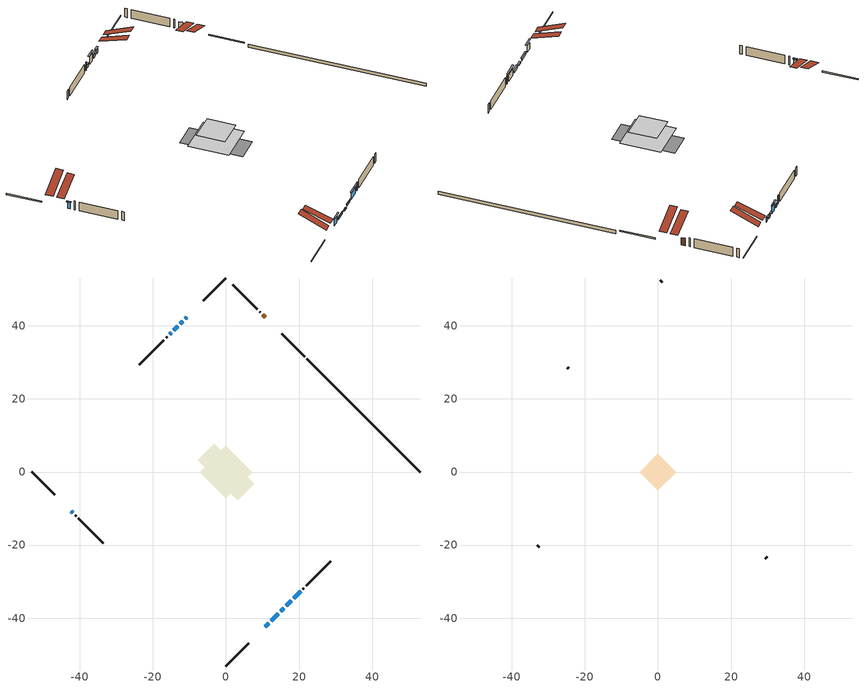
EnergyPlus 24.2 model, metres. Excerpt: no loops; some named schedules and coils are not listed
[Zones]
conditioned space
 floor adiabatic (Floor2 construction): -7.01,0 0,7.01 7.01,0 0,-7.01 z0.39
 floor adiabatic (AdiabaticFloorConstruction): -7.15,0 0,7.15 7.15,0 0,-7.15 z0.39
 floor foundation (Slab1 construction): -7.74,3.28 -3.28,7.74 7.74,-3.28 3.28,-7.74 z-0.52
 wall outside (RimJoist1 construction): 0,-53.1 6.21,-46.89 / -53.1,0 -46.89,-6.21 / 0,53.1 -6.21,46.89 / 21.5,31.61 15.28,37.82 z0.39:0.69
 wall outside (AdiabaticWallConstruction 1): 10.74,42.37 10.08,43.02 z0.39:2.42
 wall outside (AdiabaticWallConstruction): 10.76,-42.34 11.76,-41.34 / 18.55,-34.55 20.42,-32.68 z0.39:2.17; 12.42,-40.68 14.29,-38.82 / 16.46,-36.64 17.9,-35.21 z0.39:0.95; 14.94,-38.16 15.81,-37.3 z0.39:0.6; -10.76,42.34 -11.19,41.91 z0.39:1.51; -42.34,-10.76 -41.91,-11.19 z0.39:2.12; -11.85,41.26 -12.57,40.54 z0.39:1.1; -13.22,39.88 -14.35,38.75 z0.39:2.5; -15.01,38.09 -15.44,37.66 z0.39:1.21
 wall outside (Wall1 construction): 21.08,-32.03 21.3,-31.8 / -41.26,-11.85 -41.03,-12.07 / -16.1,37 -16.32,36.78 / 9.42,43.68 9.2,43.9 z0.39:2.83
 wall outside (Wall2 construction): 21.96,-31.15 28.69,-24.41 / -40.38,-12.73 -33.64,-19.46 / -16.98,36.12 -23.71,29.39 / 8.54,44.56 1.81,51.29 z0.39:2.83
 wall foundation (FoundationWall1 construction): 53.1,0 22.15,30.95 z-0.52:0.39
 window (WindowConstruction): 10.76,-42.34 11.76,-41.34 z0.39:2.17
 window (WindowConstruction 5): 12.42,-40.68 14.29,-38.82 z0.39:0.95
 window (WindowConstruction 6): 14.94,-38.16 15.81,-37.3 z0.39:0.59
 window (WindowConstruction 7): 16.46,-36.64 17.9,-35.21 z0.39:0.95
 window (WindowConstruction 8): -10.76,42.34 -11.19,41.91 z0.39:1.51
 window (WindowConstruction 9): -42.34,-10.76 -41.91,-11.19 z0.39:2.12
 window (WindowConstruction 1): -11.85,41.26 -12.57,40.54 z0.39:1.1
 window (WindowConstruction 2): -13.22,39.88 -14.35,38.75 z0.39:2.5
 window (WindowConstruction 3): -15.01,38.09 -15.44,37.66 z0.39:1.2
 window (WindowConstruction 4): 18.55,-34.55 20.42,-32.68 z0.39:2.17
 door (Door): 10.74,42.37 10.08,43.02 z0.39:2.42
 ceiling adiabatic (AdiabaticFloorConstruction): 0,-7.15 7.15,0 0,7.15 -7.15,0 z0.39
 roof outside (Roof1 construction): 8.18,-44.92,2.83 3.35,-40.1,5.67 2.05,-41.41,5.67 6.87,-46.23,2.83; -44.92,-8.18,2.83 -40.1,-3.35,5.67 -41.41,-2.05,5.67 -46.23,-6.87,2.83; -8.18,44.92,2.83 -3.35,40.1,5.67 -2.05,41.41,5.67 -6.87,46.23,2.83; 13.32,39.78,2.83 8.49,34.96,5.67 9.8,33.65,5.67 14.63,38.48,2.83
attic - vented
 floor to conditioned space (Floor1 construction Reversed): -4.94,0 0,4.94 4.94,0 0,-4.94 z2.83
 wall outside (Wall3 construction): 29.35,-23.76 29.84,-23.26 / -32.98,-20.12 -32.49,-20.61 / -24.37,28.73 -24.86,28.24 / 1.15,51.95 0.66,52.45 z0.39:2.83
 roof outside (Roof2 construction): 10.1,-43,2.83 5.29,-38.19,5.1 4.03,-39.46,5.1 8.84,-44.27,2.83; -43,-10.1,2.83 -38.19,-5.29,5.1 -39.46,-4.03,5.1 -44.27,-8.84,2.83; -10.1,43,2.83 -5.29,38.19,5.1 -4.03,39.46,5.1 -8.84,44.27,2.83; 11.39,41.71,2.83 6.58,36.9,5.1 7.85,35.63,5.1 12.66,40.44,2.83
shading: 12.2,-40.91 10.33,-42.77 10.54,-42.99 12.41,-41.12 z2.78; 14.35,-38.75 12.36,-40.75 12.57,-40.96 14.56,-38.96 z1.04; 15.87,-37.23 14.88,-38.22 15.09,-38.44 16.08,-37.44 z0.69; 18.02,-35.08 16.34,-36.77 16.55,-36.98 18.24,-35.29 z1.13; -11.4,41.7 -10.55,42.55 -10.76,42.77 -11.61,41.91 z1.81; -41.74,-11.36 -42.51,-10.59 -42.72,-10.8 -41.95,-11.57 z2.36; -12.89,40.21 -11.52,41.58 -11.73,41.79 -13.1,40.42 z1.56; -14.68,38.42 -12.9,40.21 -13.11,40.42 -14.89,38.63 z2.96; -15.55,37.56 -14.91,38.2 -15.12,38.41 -15.76,37.77 z1.35; 20.85,-32.25 18.12,-34.98 18.33,-35.19 21.06,-32.46 z2.78
[Building]
Building 1: Terrain=Suburbs
[Site:Location]
Sault Ste Marie AP_ON: Latitude {deg}=46.49; Longitude {deg}=-84.51; Time Zone {hr}=-5; Elevation {m}=192; Keep Site Location Information=Yes
[Site:GroundTemperature:Shallow]
0.840846, -1.16074, -1.32103, -0.371179, 3.44196, 7.23733, 10.5277, 12.6121, 12.7892, 11.0939, 7.8874, 4.20846
[Site:WaterMainsTemperature]
Calculation Method=Schedule; Temperature Schedule=mains temperature schedule
[Material] Roughness=Rough; Thermal Absorptance=0.9
Name | Thickness {m} | Conductivity {W/m-K} | Density {kg/m3} | Specific Heat {J/kg-K} | Solar Absorptance | Visible Absorptance
asphalt or fiberglass shingles | 0.00635 | 0.162714 | 1121.4 | 1465.45 | 0.91 | 0.91
ceiling loosefill ins | 0.338667 | 0.0480833 | 16.02 | 1046.75 | 0.7 | 0.7
ceiling stud and cavity | 0.1397 | 0.292754 | 65.682 | 1177.47 | 0.7 | 0.7
concrete 4.0 in. | 0.1016 | 1.803125 | 2242.8 | 837.4 | 0.7 | 0.7
concrete 8.0 in. | 0.2032 | 1.803125 | 2242.8 | 837.4 | 0.7 | 0.7
door material | 0.04445 | 0.053851 | 512.64 | 1214.23 | 0.7 | 0.7
exterior vertical ins | 0.0373077 | 0.029427 | 32.04 | 1214.23 | 0.7 | 0.7
floor covering | 0.0127 | 0.0433444 | 54.468 | 1339.84 | 0.6 | 0.6
floor rigid ins; rim joist rigid ins; roof rigid ins | 0.103632 | 0.029427 | 32.04 | 1214.23 | 0.7 | 0.7
floor rigid ins 1; wall rigid ins 1 | 0.512978 | 0.029427 | 32.04 | 1214.23 | 0.7 | 0.7
floor stud and cavity | 0.1397 | 0.394917 | 92.3553 | 1139.71 | 0.7 | 0.7
floor stud and cavity 1 | 0.1397 | 1.75129 | 37.0049 | 1207.88 | 0.7 | 0.7
furniture material conditioned space 1 | 0.1524 | 0.115458 | 640.8 | 1214.23 | 0.6 | 0.6
gypsum board | 0.0127 | 0.160291 | 801 | 837.4 | 0.6 | 0.6
gypsum board 1 | 0.0127 | 0.160291 | 801 | 837.4 | 0.7 | 0.7
osb sheathing 0.5 in. | 0.0127 | 0.115458 | 512.64 | 1214.23 | 0.7 | 0.7
osb sheathing 0.75 in. | 0.01905 | 0.115458 | 512.64 | 1214.23 | 0.7 | 0.7
osb sheathing 2.0 in. | 0.0508 | 0.115458 | 512.64 | 1214.23 | 0.7 | 0.7
rim joist stud and cavity | 0.0508 | 0.0277783 | 125.044 | 1163.47 | 0.6 | 0.6
roof stud and cavity | 0.2032 | 0.297042 | 78.34581 | 1123.46 | 0.7 | 0.7
wall rigid ins | 0.051816 | 0.029427 | 32.04 | 1214.23 | 0.7 | 0.7
wall stud and cavity | 0.1397 | 0.227988 | 139.0536 | 1170.24 | 0.7 | 0.7
wall stud and cavity 1 | 0.1397 | 0.129639 | 139.0536 | 1170.24 | 0.7 | 0.7
wall stud and cavity 2 | 0.0889 | 6.1454 | 50.32683 | 1063.81 | 0.6 | 0.6
wall stud and cavity 3 | 0.0889 | 0.380278 | 52.3479 | 1209.89 | 0.7 | 0.7
wall stud and cavity 4 | 0.0889 | 0.391764 | 83.0341 | 1211.67 | 0.7 | 0.7
wood siding | 0.0254 | 0.102417 | 544.68 | 1172.36 | 0.51 | 0.51
wood siding 1 | 0.00254 | 0.102417 | 544.68 | 1172.36 | 0.51 | 0.51
wood siding 2; wood siding 3; wood siding 4 | 0.0254 | 0.102417 | 544.68 | 1172.36 | 0.7 | 0.7
[WindowMaterial:SimpleGlazingSystem]
Name | U-Factor {W/m2-K} | Solar Heat Gain Coefficient
WindowMaterial | 2.20817 | 0.61
WindowMaterial 1 | 2.393277 | 0.5
WindowMaterial 2 | 2.30981 | 0.55
WindowMaterial 3 | 2.6045 | 0.42
WindowMaterial 4 | 2.10086 | 0.64
WindowMaterial 5 | 2.29505 | 0.58
WindowMaterial 6 | 2.77257 | 0.38
WindowMaterial 7 | 2.467091 | 0.47
WindowMaterial 8 | 2.32798 | 0.58
WindowMaterial 9 | 2.28426 | 0.59
[Construction]
AdiabaticFloorConstruction: floor stud and cavity 1, floor rigid ins 1, osb sheathing 0.75 in., floor covering
AdiabaticWallConstruction: wood siding 3, wall rigid ins 1, wall stud and cavity 3, gypsum board
AdiabaticWallConstruction 1: wood siding 4, wall rigid ins 1, wall stud and cavity 3, gypsum board
Door: door material
Floor1 construction Reversed: gypsum board, ceiling stud and cavity, ceiling loosefill ins
Floor2 construction: floor stud and cavity, floor rigid ins, osb sheathing 0.75 in., floor covering
FoundationWall1 construction: concrete 8.0 in., gypsum board 1
furniture construction conditioned space 1: furniture material conditioned space 1
PartitionWallConstruction: gypsum board, wall stud and cavity 4, gypsum board
RimJoist1 construction: wood siding 2, rim joist rigid ins, osb sheathing 2.0 in., rim joist stud and cavity
Roof1 construction: asphalt or fiberglass shingles, roof rigid ins, osb sheathing 0.75 in., roof stud and cavity, gypsum board
Roof2 construction: asphalt or fiberglass shingles
Slab1 construction: concrete 4.0 in.
Wall1 construction: wood siding, wall rigid ins, osb sheathing 0.5 in., wall stud and cavity, gypsum board
Wall2 construction: wood siding, wall rigid ins, osb sheathing 0.5 in., wall stud and cavity 1, gypsum board
Wall3 construction: wood siding 1, wall stud and cavity 2
WindowConstruction: WindowMaterial
WindowConstruction 1: WindowMaterial 1
WindowConstruction 2: WindowMaterial 2
WindowConstruction 3: WindowMaterial 3
WindowConstruction 4: WindowMaterial 4
WindowConstruction 5: WindowMaterial 5
WindowConstruction 6: WindowMaterial 6
WindowConstruction 7: WindowMaterial 7
WindowConstruction 8: WindowMaterial 8
WindowConstruction 9: WindowMaterial 9
[Zone] Multiplier=1; Part of Total Floor Area=Yes
Name | Volume {m3}
attic - vented | 17.9506
conditioned space | 384.2
[Space]
Name | Zone | Volume {m3}
attic - vented 1 | attic - vented | 17.9506
conditioned space 1 | conditioned space | 384.2
[ZoneInfiltration:EffectiveLeakageArea]
infil attic - vented 1: Zone or Space=attic - vented 1; Schedule=Always On Discrete; Effective Air Leakage Area {cm2}=1918.82; Stack Coefficient=0.000327228; Wind Coefficient=1.22221e-05
[ZoneMixing]
whole house fan mix: Zone or Space=attic - vented; Schedule=Always On Continuous; Design Flow Rate Calculation Method=Flow/Zone; Design Flow Rate {m3/s}=0; Source Zone or Space=conditioned space
[SurfaceProperty:ExposedFoundationPerimeter]
Slab1: Exposed Perimeter Calculation Method=TotalExposedPerimeter; Total Exposed Perimeter {m}=43.769
[InternalMass] Zone or ZoneList=conditioned space; Space or SpaceList=conditioned space 1
Name | Construction | Surface Area {m2}
furniture mass conditioned space 1 | furniture construction conditioned space 1 | 119.408
partition wall mass | PartitionWallConstruction | 200.36
[Lights]
interior lighting: Zone or ZoneList or Space or SpaceList=conditioned space 1; Schedule=interior lighting schedule; Design Level Calculation Method=LightingLevel; Lighting Level {W}=343.2; Return Air Fraction=0; Fraction Radiant=0.6; Fraction Visible=0.2; Fraction Replaceable=1
[People]
occupants: Zone or ZoneList or Space or SpaceList=conditioned space 1; Number of People Schedule=occupants schedule; Number of People Calculation Method=People; Number of People=3; Fraction Radiant=0.314171; Sensible Heat Fraction=0.56303; Activity Level Schedule=occupants activity schedule; Carbon Dioxide Generation Rate {m3/s-W}=0; Enable ASHRAE 55 Comfort Warnings=No; Mean Radiant Temperature Calculation Type=EnclosureAveraged
[ElectricEquipment] Zone or ZoneList or Space or SpaceList=conditioned space 1; Design Level Calculation Method=EquipmentLevel
Name | Schedule | Design Level {W} | Fraction Latent | Fraction Radiant | Fraction Lost
clothes dryer | clothes dryer schedule | 140.772 | 0.015 | 0.081 | 0.85
clothes washer | clothes washer schedule | 32.1985 | 0.03 | 0.162 | 0.7
cooking range | cooking range schedule | 215.147 | 0.08 | 0.432 | 0.2
dishwasher | dishwasher schedule | 66.8632 | 0.3 | 0.18 | 0.4
fridge | fridge schedule | 72.9452 | 0 | 0.6 | 0
mech vent bath fan 0 | mech vent bath fan 0 schedule | 50.2 | 0 | 0 | 1
mech vent house fan | mech vent house fan schedule | 0 | 0 | 0 | 1
mech vent house fan cfis | mech vent house fan cfis schedule | 0 | 0 | 0 | 0
misc plug loads | misc plug loads schedule | 494.7 | 0.045 | 0.513 | 0.1
whole house fan | Always On Discrete | 0 | 0 | 0 | 1
[OtherEquipment] Zone or ZoneList or Space or SpaceList=conditioned space 1; Design Level Calculation Method=EquipmentLevel
Name | Fuel Type | Schedule | Design Level {W} | Fraction Latent | Fraction Radiant | Fraction Lost
clothes dryer 1 | Electricity | clothes dryer schedule | 0 | 0.015 | 0.081 | 0.85
cooking range 1 | Electricity | cooking range schedule | 0 | 0.08 | 0.432 | 0.2
general water use latent | None | general water use schedule | 62.594 | 1 | 0 | 0
general water use sensible | None | general water use schedule | -61.6891 | 0 | 0.6 | 0
mech vent house fan latent load | None | Always On Discrete | 0 | 1 | 0 | 0
mech vent house fan sensible load | None | Always On Discrete | 0 | 0 | 0 | 0
water heater energy adjustment1 | Electricity | Always On Discrete | 0.01 | 0 | 0 | 1
[ZoneInfiltration:DesignFlowRate] Zone or ZoneList or Space or SpaceList=conditioned space 1; Schedule=Always On Discrete; Design Flow Rate Calculation Method=Flow/Zone; Design Flow Rate {m3/s}=0
infil flow; natural vent flow; whole house fan flow
[ZoneControl:Thermostat]
conditioned space Thermostat: Zone or ZoneList=conditioned space; Control Type Schedule=conditioned space Thermostat Schedule; Control 1=conditioned space temperature setpoint; Temperature Difference Between Cutout And Setpoint {deltaC}=0
[ThermostatSetpoint:DualSetpoint]
conditioned space temperature setpoint: Heating Setpoint Temperature Schedule=heating setpoint; Cooling Setpoint Temperature Schedule=cooling setpoint
[AirLoopHVAC:UnitarySystem]
unit heater unitary system: Control Type=Load; Controlling Zone or Thermostat Location=conditioned space; Dehumidification Control Type=None; Availability Schedule=Always On Discrete; Supply Fan=unit heater supply fan; Fan Placement=BlowThrough; Supply Air Fan Operating Mode Schedule=unit heater auto fan schedule; Heating Coil=unit heater htg coil; DX Heating Coil Sizing Ratio=1; Use DOAS DX Cooling Coil=No; Minimum Supply Air Temperature {C}=2; Latent Load Control=SensibleOnlyLoadControl; Cooling Supply Air Flow Rate Method=None; Heating Supply Air Flow Rate Method=SupplyAirFlowRate; Heating Supply Air Flow Rate {m3/s}=0.00141584; No Load Supply Air Flow Rate Method=SupplyAirFlowRate; No Load Supply Air Flow Rate {m3/s}=0; No Load Supply Air Flow Rate Control Set To Low Speed=Yes; Maximum Supply Air Temperature {C}=48.8889; Maximum Outdoor Dry-Bulb Temperature for Supplemental Heater Operation {C}=21; Ancillary On-Cycle Electric Power {W}=0; Ancillary Off-Cycle Electric Power {W}=0
[Zone equipment]
conditioned space: electric baseboard, unit heater unitary system
[Foundation:Kiva]
Foundation Kiva 1: Initial Indoor Air Temperature {C}=20; Wall Height Above Grade {m}=0.390022; Wall Depth Below Slab {m}=0.2032; Custom Block Material Name 1=exterior vertical ins; Custom Block Depth 1 {m}=0.910011; Custom Block X Position 1 {m}=0.2159; Custom Block Z Position 1 {m}=0
[Foundation:Kiva:Settings]
Soil Conductivity {W/m-K}=0.849921; Soil Density {kg/m3}=1842.3; Soil Specific Heat {J/kg-K}=418.7; Ground Solar Absorptivity=0.9; Ground Thermal Absorptivity=0.9; Ground Surface Roughness {m}=0.03; Far-Field Width {m}=40; Deep-Ground Boundary Condition=ZeroFlux; Deep-Ground Depth {m}=40; Minimum Cell Dimension {m}=0.2; Maximum Cell Growth Coefficient=3; Simulation Timestep=Timestep
[Exterior:Lights]
exterior lighting: Schedule=exterior lighting schedule; Design Level {W}=75.6
[EnergyManagementSystem:Sensor] Output:Variable or Output:Meter Index Key=conditioned space
Name | Output:Variable or Output:Meter
conditioned_space_clg_unmet_s | Zone Cooling Setpoint Not Met Time
conditioned_space_htg_unmet_s | Zone Heating Setpoint Not Met Time
fridge_tin_s; tin_s; tin_s_1 | Zone Mean Air Temperature
tout_s | Zone Outdoor Air Drybulb Temperature
win_s | Zone Air Humidity Ratio
[Schedule:Constant]
Name | Hourly Value
Always On Continuous; mech vent house fan schedule; mech vent house fan cfis schedule; Always On Discrete | 1
occupants activity schedule | 117.228
fridge schedule; unit heater auto fan schedule | 0
[Schedule:Week:Daily]
interior lighting schedule Week Rule - Jan1-Jan27: interior lighting schedule day, interior lighting schedule day, interior lighting schedule day, interior lighting schedule day, interior lighting schedule day, interior lighting schedule day, interior lighting schedule day, interior lighting schedule default day, interior lighting schedule default day, interior lighting schedule default day, interior lighting schedule default day, interior lighting schedule default day
interior lighting schedule Week Rule - Jan28-Feb3: interior lighting schedule day, interior lighting schedule day, interior lighting schedule day, interior lighting schedule day, interior lighting schedule day 1, interior lighting schedule day 1, interior lighting schedule day 1, interior lighting schedule default day, interior lighting schedule default day, interior lighting schedule default day, interior lighting schedule default day, interior lighting schedule default day
interior lighting schedule Week Rule - Feb4-Feb24: interior lighting schedule day 1, interior lighting schedule day 1, interior lighting schedule day 1, interior lighting schedule day 1, interior lighting schedule day 1, interior lighting schedule day 1, interior lighting schedule day 1, interior lighting schedule default day, interior lighting schedule default day, interior lighting schedule default day, interior lighting schedule default day, interior lighting schedule default day
interior lighting schedule Week Rule - Feb25-Mar3: interior lighting schedule day 1, interior lighting schedule day 1, interior lighting schedule day 1, interior lighting schedule day 1, interior lighting schedule day 2, interior lighting schedule day 2, interior lighting schedule day 2, interior lighting schedule default day, interior lighting schedule default day, interior lighting schedule default day, interior lighting schedule default day, interior lighting schedule default day
interior lighting schedule Week Rule - Mar4-Mar31: interior lighting schedule day 2, interior lighting schedule day 2, interior lighting schedule day 2, interior lighting schedule day 2, interior lighting schedule day 2, interior lighting schedule day 2, interior lighting schedule day 2, interior lighting schedule default day, interior lighting schedule default day, interior lighting schedule default day, interior lighting schedule default day, interior lighting schedule default day
interior lighting schedule Week Rule - Apr1-Apr28: interior lighting schedule day 3, interior lighting schedule day 3, interior lighting schedule day 3, interior lighting schedule day 3, interior lighting schedule day 3, interior lighting schedule day 3, interior lighting schedule day 3, interior lighting schedule default day, interior lighting schedule default day, interior lighting schedule default day, interior lighting schedule default day, interior lighting schedule default day
interior lighting schedule Week Rule - Apr29-May5: interior lighting schedule day 3, interior lighting schedule day 3, interior lighting schedule day 4, interior lighting schedule day 4, interior lighting schedule day 4, interior lighting schedule day 4, interior lighting schedule day 4, interior lighting schedule default day, interior lighting schedule default day, interior lighting schedule default day, interior lighting schedule default day, interior lighting schedule default day
interior lighting schedule Week Rule - May6-May26: interior lighting schedule day 4, interior lighting schedule day 4, interior lighting schedule day 4, interior lighting schedule day 4, interior lighting schedule day 4, interior lighting schedule day 4, interior lighting schedule day 4, interior lighting schedule default day, interior lighting schedule default day, interior lighting schedule default day, interior lighting schedule default day, interior lighting schedule default day
interior lighting schedule Week Rule - May27-Jun2: interior lighting schedule day 4, interior lighting schedule day 4, interior lighting schedule day 4, interior lighting schedule day 4, interior lighting schedule day 4, interior lighting schedule day 5, interior lighting schedule day 5, interior lighting schedule default day, interior lighting schedule default day, interior lighting schedule default day, interior lighting schedule default day, interior lighting schedule default day
interior lighting schedule Week Rule - Jun3-Jun30: interior lighting schedule day 5, interior lighting schedule day 5, interior lighting schedule day 5, interior lighting schedule day 5, interior lighting schedule day 5, interior lighting schedule day 5, interior lighting schedule day 5, interior lighting schedule default day, interior lighting schedule default day, interior lighting schedule default day, interior lighting schedule default day, interior lighting schedule default day
interior lighting schedule Week Rule - Jul1-Jul28: interior lighting schedule day 6, interior lighting schedule day 6, interior lighting schedule day 6, interior lighting schedule day 6, interior lighting schedule day 6, interior lighting schedule day 6, interior lighting schedule day 6, interior lighting schedule default day, interior lighting schedule default day, interior lighting schedule default day, interior lighting schedule default day, interior lighting schedule default day
interior lighting schedule Week Rule - Jul29-Aug4: interior lighting schedule day 6, interior lighting schedule day 6, interior lighting schedule day 6, interior lighting schedule day 7, interior lighting schedule day 7, interior lighting schedule day 7, interior lighting schedule day 7, interior lighting schedule default day, interior lighting schedule default day, interior lighting schedule default day, interior lighting schedule default day, interior lighting schedule default day
interior lighting schedule Week Rule - Aug5-Aug25: interior lighting schedule day 7, interior lighting schedule day 7, interior lighting schedule day 7, interior lighting schedule day 7, interior lighting schedule day 7, interior lighting schedule day 7, interior lighting schedule day 7, interior lighting schedule default day, interior lighting schedule default day, interior lighting schedule default day, interior lighting schedule default day, interior lighting schedule default day
interior lighting schedule Week Rule - Aug26-Sep1: interior lighting schedule day 7, interior lighting schedule day 7, interior lighting schedule day 7, interior lighting schedule day 7, interior lighting schedule day 7, interior lighting schedule day 7, interior lighting schedule day 8, interior lighting schedule default day, interior lighting schedule default day, interior lighting schedule default day, interior lighting schedule default day, interior lighting schedule default day
interior lighting schedule Week Rule - Sep2-Sep29: interior lighting schedule day 8, interior lighting schedule day 8, interior lighting schedule day 8, interior lighting schedule day 8, interior lighting schedule day 8, interior lighting schedule day 8, interior lighting schedule day 8, interior lighting schedule default day, interior lighting schedule default day, interior lighting schedule default day, interior lighting schedule default day, interior lighting schedule default day
interior lighting schedule Week Rule - Sep30-Oct6: interior lighting schedule day 8, interior lighting schedule day 9, interior lighting schedule day 9, interior lighting schedule day 9, interior lighting schedule day 9, interior lighting schedule day 9, interior lighting schedule day 9, interior lighting schedule default day, interior lighting schedule default day, interior lighting schedule default day, interior lighting schedule default day, interior lighting schedule default day
interior lighting schedule Week Rule - Oct7-Oct27: interior lighting schedule day 9, interior lighting schedule day 9, interior lighting schedule day 9, interior lighting schedule day 9, interior lighting schedule day 9, interior lighting schedule day 9, interior lighting schedule day 9, interior lighting schedule default day, interior lighting schedule default day, interior lighting schedule default day, interior lighting schedule default day, interior lighting schedule default day
interior lighting schedule Week Rule - Oct28-Nov3: interior lighting schedule day 9, interior lighting schedule day 9, interior lighting schedule day 9, interior lighting schedule day 9, interior lighting schedule day 10, interior lighting schedule day 10, interior lighting schedule day 10, interior lighting schedule default day, interior lighting schedule default day, interior lighting schedule default day, interior lighting schedule default day, interior lighting schedule default day
interior lighting schedule Week Rule - Nov4-Nov24: interior lighting schedule day 10, interior lighting schedule day 10, interior lighting schedule day 10, interior lighting schedule day 10, interior lighting schedule day 10, interior lighting schedule day 10, interior lighting schedule day 10, interior lighting schedule default day, interior lighting schedule default day, interior lighting schedule default day, interior lighting schedule default day, interior lighting schedule default day
interior lighting schedule Week Rule - Nov25-Dec1: interior lighting schedule day 10, interior lighting schedule day 10, interior lighting schedule day 10, interior lighting schedule day 10, interior lighting schedule day 10, interior lighting schedule day 10, interior lighting schedule day 11, interior lighting schedule default day, interior lighting schedule default day, interior lighting schedule default day, interior lighting schedule default day, interior lighting schedule default day
interior lighting schedule Week Rule - Dec2-Dec31: interior lighting schedule day 11, interior lighting schedule day 11, interior lighting schedule day 11, interior lighting schedule day 11, interior lighting schedule day 11, interior lighting schedule day 11, interior lighting schedule day 11, interior lighting schedule default day, interior lighting schedule default day, interior lighting schedule default day, interior lighting schedule default day, interior lighting schedule default day
occupants schedule Week Rule - Jan1-Dec31: occupants schedule day, occupants schedule day, occupants schedule day, occupants schedule day, occupants schedule day, occupants schedule day, occupants schedule day, occupants schedule default day, occupants schedule default day, occupants schedule default day, occupants schedule default day, occupants schedule default day
clothes dryer schedule Week Rule - Jan1-Dec31: clothes dryer schedule day, clothes dryer schedule day, clothes dryer schedule day, clothes dryer schedule day, clothes dryer schedule day, clothes dryer schedule day, clothes dryer schedule day, clothes dryer schedule default day, clothes dryer schedule default day, clothes dryer schedule default day, clothes dryer schedule default day, clothes dryer schedule default day
clothes washer schedule Week Rule - Jan1-Dec31: clothes washer schedule day, clothes washer schedule day, clothes washer schedule day, clothes washer schedule day, clothes washer schedule day, clothes washer schedule day, clothes washer schedule day, clothes washer schedule default day, clothes washer schedule default day, clothes washer schedule default day, clothes washer schedule default day, clothes washer schedule default day
cooking range schedule Week Rule - Jan1-Dec31: cooking range schedule day, cooking range schedule day, cooking range schedule day, cooking range schedule day, cooking range schedule day, cooking range schedule day, cooking range schedule day, cooking range schedule default day, cooking range schedule default day, cooking range schedule default day, cooking range schedule default day, cooking range schedule default day
dishwasher schedule Week Rule - Jan1-Dec31: dishwasher schedule day, dishwasher schedule day, dishwasher schedule day, dishwasher schedule day, dishwasher schedule day, dishwasher schedule day, dishwasher schedule day, dishwasher schedule default day, dishwasher schedule default day, dishwasher schedule default day, dishwasher schedule default day, dishwasher schedule default day
mech vent bath fan 0 schedule Week Rule - Jan1-Dec31: mech vent bath fan 0 schedule day, mech vent bath fan 0 schedule day, mech vent bath fan 0 schedule day, mech vent bath fan 0 schedule day, mech vent bath fan 0 schedule day, mech vent bath fan 0 schedule day, mech vent bath fan 0 schedule day, mech vent bath fan 0 schedule default day, mech vent bath fan 0 schedule default day, mech vent bath fan 0 schedule default day, mech vent bath fan 0 schedule default day, mech vent bath fan 0 schedule default day
misc plug loads schedule Week Rule - Jan1-Dec31: misc plug loads schedule day, misc plug loads schedule day, misc plug loads schedule day, misc plug loads schedule day, misc plug loads schedule day, misc plug loads schedule day, misc plug loads schedule day, misc plug loads schedule default day, misc plug loads schedule default day, misc plug loads schedule default day, misc plug loads schedule default day, misc plug loads schedule default day
general water use schedule Week Rule - Jan1-Dec31: general water use schedule day, general water use schedule day, general water use schedule day, general water use schedule day, general water use schedule day, general water use schedule day, general water use schedule day, general water use schedule default day, general water use schedule default day, general water use schedule default day, general water use schedule default day, general water use schedule default day
exterior lighting schedule Week Rule - Jan1-Jan27: exterior lighting schedule day, exterior lighting schedule day, exterior lighting schedule day, exterior lighting schedule day, exterior lighting schedule day, exterior lighting schedule day, exterior lighting schedule day, exterior lighting schedule default day, exterior lighting schedule default day, exterior lighting schedule default day, exterior lighting schedule default day, exterior lighting schedule default day
exterior lighting schedule Week Rule - Jan28-Feb3: exterior lighting schedule day, exterior lighting schedule day, exterior lighting schedule day, exterior lighting schedule day, exterior lighting schedule day 1, exterior lighting schedule day 1, exterior lighting schedule day 1, exterior lighting schedule default day, exterior lighting schedule default day, exterior lighting schedule default day, exterior lighting schedule default day, exterior lighting schedule default day
exterior lighting schedule Week Rule - Feb4-Feb24: exterior lighting schedule day 1, exterior lighting schedule day 1, exterior lighting schedule day 1, exterior lighting schedule day 1, exterior lighting schedule day 1, exterior lighting schedule day 1, exterior lighting schedule day 1, exterior lighting schedule default day, exterior lighting schedule default day, exterior lighting schedule default day, exterior lighting schedule default day, exterior lighting schedule default day
exterior lighting schedule Week Rule - Feb25-Mar3: exterior lighting schedule day 1, exterior lighting schedule day 1, exterior lighting schedule day 1, exterior lighting schedule day 1, exterior lighting schedule day 2, exterior lighting schedule day 2, exterior lighting schedule day 2, exterior lighting schedule default day, exterior lighting schedule default day, exterior lighting schedule default day, exterior lighting schedule default day, exterior lighting schedule default day
exterior lighting schedule Week Rule - Mar4-Mar31: exterior lighting schedule day 2, exterior lighting schedule day 2, exterior lighting schedule day 2, exterior lighting schedule day 2, exterior lighting schedule day 2, exterior lighting schedule day 2, exterior lighting schedule day 2, exterior lighting schedule default day, exterior lighting schedule default day, exterior lighting schedule default day, exterior lighting schedule default day, exterior lighting schedule default day
exterior lighting schedule Week Rule - Apr1-Apr28: exterior lighting schedule day 3, exterior lighting schedule day 3, exterior lighting schedule day 3, exterior lighting schedule day 3, exterior lighting schedule day 3, exterior lighting schedule day 3, exterior lighting schedule day 3, exterior lighting schedule default day, exterior lighting schedule default day, exterior lighting schedule default day, exterior lighting schedule default day, exterior lighting schedule default day
exterior lighting schedule Week Rule - Apr29-May5: exterior lighting schedule day 3, exterior lighting schedule day 3, exterior lighting schedule day 4, exterior lighting schedule day 4, exterior lighting schedule day 4, exterior lighting schedule day 4, exterior lighting schedule day 4, exterior lighting schedule default day, exterior lighting schedule default day, exterior lighting schedule default day, exterior lighting schedule default day, exterior lighting schedule default day
exterior lighting schedule Week Rule - May6-May26: exterior lighting schedule day 4, exterior lighting schedule day 4, exterior lighting schedule day 4, exterior lighting schedule day 4, exterior lighting schedule day 4, exterior lighting schedule day 4, exterior lighting schedule day 4, exterior lighting schedule default day, exterior lighting schedule default day, exterior lighting schedule default day, exterior lighting schedule default day, exterior lighting schedule default day
exterior lighting schedule Week Rule - May27-Jun2: exterior lighting schedule day 4, exterior lighting schedule day 4, exterior lighting schedule day 4, exterior lighting schedule day 4, exterior lighting schedule day 4, exterior lighting schedule day 5, exterior lighting schedule day 5, exterior lighting schedule default day, exterior lighting schedule default day, exterior lighting schedule default day, exterior lighting schedule default day, exterior lighting schedule default day
exterior lighting schedule Week Rule - Jun3-Jun30: exterior lighting schedule day 5, exterior lighting schedule day 5, exterior lighting schedule day 5, exterior lighting schedule day 5, exterior lighting schedule day 5, exterior lighting schedule day 5, exterior lighting schedule day 5, exterior lighting schedule default day, exterior lighting schedule default day, exterior lighting schedule default day, exterior lighting schedule default day, exterior lighting schedule default day
exterior lighting schedule Week Rule - Jul1-Jul28: exterior lighting schedule day 6, exterior lighting schedule day 6, exterior lighting schedule day 6, exterior lighting schedule day 6, exterior lighting schedule day 6, exterior lighting schedule day 6, exterior lighting schedule day 6, exterior lighting schedule default day, exterior lighting schedule default day, exterior lighting schedule default day, exterior lighting schedule default day, exterior lighting schedule default day
exterior lighting schedule Week Rule - Jul29-Aug4: exterior lighting schedule day 6, exterior lighting schedule day 6, exterior lighting schedule day 6, exterior lighting schedule day 7, exterior lighting schedule day 7, exterior lighting schedule day 7, exterior lighting schedule day 7, exterior lighting schedule default day, exterior lighting schedule default day, exterior lighting schedule default day, exterior lighting schedule default day, exterior lighting schedule default day
[Schedule:Year]
interior lighting schedule: interior lighting schedule Week Rule - Jan1-Jan27, 1, 1, 1, 27, interior lighting schedule Week Rule - Jan28-Feb3, 1, 28, 2, 3, interior lighting schedule Week Rule - Feb4-Feb24, 2, 4, 2, 24, interior lighting schedule Week Rule - Feb25-Mar3, 2, 25, 3, 3, interior lighting schedule Week Rule - Mar4-Mar31, 3, 4, 3, 31, interior lighting schedule Week Rule - Apr1-Apr28, 4, 1, 4, 28, interior lighting schedule Week Rule - Apr29-May5, 4, 29, 5, 5, interior lighting schedule Week Rule - May6-May26, 5, 6, 5, 26, interior lighting schedule Week Rule - May27-Jun2, 5, 27, 6, 2, interior lighting schedule Week Rule - Jun3-Jun30, 6, 3, 6, 30, interior lighting schedule Week Rule - Jul1-Jul28, 7, 1, 7, 28, interior lighting schedule Week Rule - Jul29-Aug4, 7, 29, 8, 4, interior lighting schedule Week Rule - Aug5-Aug25, 8, 5, 8, 25, interior lighting schedule Week Rule - Aug26-Sep1, 8, 26, 9, 1, interior lighting schedule Week Rule - Sep2-Sep29, 9, 2, 9, 29, interior lighting schedule Week Rule - Sep30-Oct6, 9, 30, 10, 6, interior lighting schedule Week Rule - Oct7-Oct27, 10, 7, 10, 27, interior lighting schedule Week Rule - Oct28-Nov3, 10, 28, 11, 3, interior lighting schedule Week Rule - Nov4-Nov24, 11, 4, 11, 24, interior lighting schedule Week Rule - Nov25-Dec1, 11, 25, 12, 1, interior lighting schedule Week Rule - Dec2-Dec31, 12, 2, 12, 31
occupants schedule: occupants schedule Week Rule - Jan1-Dec31, 1, 1, 12, 31
clothes dryer schedule: clothes dryer schedule Week Rule - Jan1-Dec31, 1, 1, 12, 31
clothes washer schedule: clothes washer schedule Week Rule - Jan1-Dec31, 1, 1, 12, 31
cooking range schedule: cooking range schedule Week Rule - Jan1-Dec31, 1, 1, 12, 31
dishwasher schedule: dishwasher schedule Week Rule - Jan1-Dec31, 1, 1, 12, 31
mech vent bath fan 0 schedule: mech vent bath fan 0 schedule Week Rule - Jan1-Dec31, 1, 1, 12, 31
misc plug loads schedule: misc plug loads schedule Week Rule - Jan1-Dec31, 1, 1, 12, 31
general water use schedule: general water use schedule Week Rule - Jan1-Dec31, 1, 1, 12, 31
exterior lighting schedule: exterior lighting schedule Week Rule - Jan1-Jan27, 1, 1, 1, 27, exterior lighting schedule Week Rule - Jan28-Feb3, 1, 28, 2, 3, exterior lighting schedule Week Rule - Feb4-Feb24, 2, 4, 2, 24, exterior lighting schedule Week Rule - Feb25-Mar3, 2, 25, 3, 3, exterior lighting schedule Week Rule - Mar4-Mar31, 3, 4, 3, 31, exterior lighting schedule Week Rule - Apr1-Apr28, 4, 1, 4, 28, exterior lighting schedule Week Rule - Apr29-May5, 4, 29, 5, 5, exterior lighting schedule Week Rule - May6-May26, 5, 6, 5, 26, exterior lighting schedule Week Rule - May27-Jun2, 5, 27, 6, 2, exterior lighting schedule Week Rule - Jun3-Jun30, 6, 3, 6, 30, exterior lighting schedule Week Rule - Jul1-Jul28, 7, 1, 7, 28, exterior lighting schedule Week Rule - Jul29-Aug4, 7, 29, 8, 4, exterior lighting schedule Week Rule - Aug5-Aug25, 8, 5, 8, 25, exterior lighting schedule Week Rule - Aug26-Sep1, 8, 26, 9, 1, exterior lighting schedule Week Rule - Sep2-Sep29, 9, 2, 9, 29, exterior lighting schedule Week Rule - Sep30-Oct6, 9, 30, 10, 6, exterior lighting schedule Week Rule - Oct7-Oct27, 10, 7, 10, 27, exterior lighting schedule Week Rule - Oct28-Nov3, 10, 28, 11, 3, exterior lighting schedule Week Rule - Nov4-Nov24, 11, 4, 11, 24, exterior lighting schedule Week Rule - Nov25-Dec1, 11, 25, 12, 1, exterior lighting schedule Week Rule - Dec2-Dec31, 12, 2, 12, 31
[Schedule:Compact]
conditioned space Thermostat Schedule: Through: 12/31, For: AllDays, Until: 24:00, 4
mains temperature schedule: Through: 01/01, For: AllDays, Until: 24:00, 5.72222, Through: 01/02, For: AllDays, Until: 24:00, 5.65667, Through: 01/03, For: AllDays, Until: 24:00, 5.59222, Through: 01/04, For: AllDays, Until: 24:00, 5.52889, Through: 01/05, For: AllDays, Until: 24:00, 5.46667, Through: 01/06, For: AllDays, Until: 24:00, 5.405, Through: 01/07, For: AllDays, Until: 24:00, 5.345, Through: 01/08, For: AllDays, Until: 24:00, 5.28556, Through: 01/09, For: AllDays, Until: 24:00, 5.22722, Through: 01/10, For: AllDays, Until: 24:00, 5.17, Through: 01/11, For: AllDays, Until: 24:00, 5.11389, Through: 01/12, For: AllDays, Until: 24:00, 5.05889, Through: 01/13, For: AllDays, Until: 24:00, 5.00556, Through: 01/14, For: AllDays, Until: 24:00, 4.95278, Through: 01/15, For: AllDays, Until: 24:00, 4.90111, Through: 01/16, For: AllDays, Until: 24:00, 4.85111, Through: 01/17, For: AllDays, Until: 24:00, 4.80167, Through: 01/18, For: AllDays, Until: 24:00, 4.75389, Through: 01/19, For: AllDays, Until: 24:00, 4.70722, Through: 01/20, For: AllDays, Until: 24:00, 4.66167, Through: 01/21, For: AllDays, Until: 24:00, 4.61778, Through: 01/22, For: AllDays, Until: 24:00, 4.575, Through: 01/23, For: AllDays, Until: 24:00, 4.53333, Through: 01/24, For: AllDays, Until: 24:00, 4.49278, Through: 01/25, For: AllDays, Until: 24:00, 4.45389, Through: 01/26, For: AllDays, Until: 24:00, 4.41611, Through: 01/27, For: AllDays, Until: 24:00, 4.38, Through: 01/28, For: AllDays, Until: 24:00, 4.345, Through: 01/29, For: AllDays, Until: 24:00, 4.31111, Through: 01/30, For: AllDays, Until: 24:00, 4.27889, Through: 01/31, For: AllDays, Until: 24:00, 4.24833, Through: 02/01, For: AllDays, Until: 24:00, 4.21833, Through: 02/02, For: AllDays, Until: 24:00, 4.19056, Through: 02/03, For: AllDays, Until: 24:00, 4.16333, Through: 02/04, For: AllDays, Until: 24:00, 4.13833, Through: 02/05, For: AllDays, Until: 24:00, 4.11444, Through: 02/06, For: AllDays, Until: 24:00, 4.09167, Through: 02/07, For: AllDays, Until: 24:00, 4.07056, Through: 02/08, For: AllDays, Until: 24:00, 4.05111, Through: 02/09, For: AllDays, Until: 24:00, 4.03278, Through: 02/10, For: AllDays, Until: 24:00, 4.01611, Through: 02/11, For: AllDays, Until: 24:00, 4.00056, Through: 02/12, For: AllDays, Until: 24:00, 3.98667, Through: 02/13, For: AllDays, Until: 24:00, 3.97444, Through: 02/14, For: AllDays, Until: 24:00, 3.96333, Through: 02/15, For: AllDays, Until: 24:00, 3.95389, Through: 02/16, For: AllDays, Until: 24:00, 3.94556, Through: 02/17, For: AllDays, Until: 24:00, 3.93889, Through: 02/18, For: AllDays, Until: 24:00, 3.93389, Through: 02/19, For: AllDays, Until: 24:00, 3.93056, Through: 02/20, For: AllDays, Until: 24:00, 3.92833, Through: 02/21, For: AllDays, Until: 24:00, 3.92722, Through: 02/22, For: AllDays, Until: 24:00, 3.92833, Through: 02/23, For: AllDays, Until: 24:00, 3.93056, Through: 02/24, For: AllDays, Until: 24:00, 3.93444, Through: 02/25, For: AllDays, Until: 24:00, 3.93944, Through: 02/26, For: AllDays, Until: 24:00, 3.94611, Through: 02/27, For: AllDays, Until: 24:00, 3.95444, Through: 02/28, For: AllDays, Until: 24:00, 3.96389, Through: 03/01, For: AllDays, Until: 24:00, 3.975, Through: 03/02, For: AllDays, Until: 24:00, 3.98722, Through: 03/03, For: AllDays, Until: 24:00, 4.00111, Through: 03/04, For: AllDays, Until: 24:00, 4.01667, Through: 03/05, For: AllDays, Until: 24:00, 4.03389, Through: 03/06, For: AllDays, Until: 24:00, 4.05167, Through: 03/07, For: AllDays, Until: 24:00, 4.07167, Through: 03/08, For: AllDays, Until: 24:00, 4.09278, Through: 03/09, For: AllDays, Until: 24:00, 4.11556, Through: 03/10, For: AllDays, Until: 24:00, 4.13944, Through: 03/11, For: AllDays, Until: 24:00, 4.165, Through: 03/12, For: AllDays, Until: 24:00, 4.19167, Through: 03/13, For: AllDays, Until: 24:00, 4.22, Through: 03/14, For: AllDays, Until: 24:00, 4.24944, Through: 03/15, For: AllDays, Until: 24:00, 4.28056, Through: 03/16, For: AllDays, Until: 24:00, 4.31278, Through: 03/17, For: AllDays, Until: 24:00, 4.34667, Through: 03/18, For: AllDays, Until: 24:00, 4.38167, Through: 03/19, For: AllDays, Until: 24:00, 4.41833, Through: 03/20, For: AllDays, Until: 24:00, 4.45611, Through: 03/21, For: AllDays, Until: 24:00, 4.495, Through: 03/22, For: AllDays, Until: 24:00, 4.53556, Through: 03/23, For: AllDays, Until: 24:00, 4.57722, Through: 03/24, For: AllDays, Until: 24:00, 4.62, Through: 03/25, For: AllDays, Until: 24:00, 4.66444, Through: 03/26, For: AllDays, Until: 24:00, 4.70944, Through: 03/27, For: AllDays, Until: 24:00, 4.75611, Through: 03/28, For: AllDays, Until: 24:00, 4.80444, Through: 03/29, For: AllDays, Until: 24:00, 4.85333, Through: 03/30, For: AllDays, Until: 24:00, 4.90389, Through: 03/31, For: AllDays, Until: 24:00, 4.95556, Through: 04/01, For: AllDays, Until: 24:00, 5.00778, Through: 04/02, For: AllDays, Until: 24:00, 5.06167, Through: 04/03, For: AllDays, Until: 24:00, 5.11667, Through: 04/04, For: AllDays, Until: 24:00, 5.17278, Through: 04/05, For: AllDays, Until: 24:00, 5.23, Through: 04/06, For: AllDays, Until: 24:00, 5.28833, Through: 04/07, For: AllDays, Until: 24:00, 5.34778, Through: 04/08, For: AllDays, Until: 24:00, 5.40833, Through: 04/09, For: AllDays, Until: 24:00, 5.47, Through: 04/10, For: AllDays, Until: 24:00, 5.53222, Through: 04/11, For: AllDays, Until: 24:00, 5.59556, Through: 04/12, For: AllDays, Until: 24:00, 5.66, Through: 04/13, For: AllDays, Until: 24:00, 5.72556, Through: 04/14, For: AllDays, Until: 24:00, 5.79222, Through: 04/15, For: AllDays, Until: 24:00, 5.85944, Through: 04/16, For: AllDays, Until: 24:00, 5.92722, Through: 04/17, For: AllDays, Until: 24:00, 5.99667, Through: 04/18, For: AllDays, Until: 24:00, 6.06667, Through: 04/19, For: AllDays, Until: 24:00, 6.13722, Through: 04/20, For: AllDays, Until: 24:00, 6.20889, Through: 04/21, For: AllDays, Until: 24:00, 6.28111, Through: 04/22, For: AllDays, Until: 24:00, 6.35444, Through: 04/23, For: AllDays, Until: 24:00, 6.42833, Through: 04/24, For: AllDays, Until: 24:00, 6.50278, Through: 04/25, For: AllDays, Until: 24:00, 6.57833, Through: 04/26, For: AllDays, Until: 24:00, 6.65444, Through: 04/27, For: AllDays, Until: 24:00, 6.73111, Through: 04/28, For: AllDays, Until: 24:00, 6.80833, Through: 04/29, For: AllDays, Until: 24:00, 6.88611, Through: 04/30, For: AllDays, Until: 24:00, 6.965, Through: 05/01, For: AllDays, Until: 24:00, 7.04389, Through: 05/02, For: AllDays, Until: 24:00, 7.12389, Through: 05/03, For: AllDays, Until: 24:00, 7.20389, Through: 05/04, For: AllDays, Until: 24:00, 7.28444, Through: 05/05, For: AllDays, Until: 24:00, 7.36611, Through: 05/06, For: AllDays, Until: 24:00, 7.44778, Through: 05/07, For: AllDays, Until: 24:00, 7.52944, Through: 05/08, For: AllDays, Until: 24:00, 7.61222, Through: 05/09, For: AllDays, Until: 24:00, 7.695, Through: 05/10, For: AllDays, Until: 24:00, 7.77833, Through: 05/11, For: AllDays, Until: 24:00, 7.86167, Through: 05/12, For: AllDays, Until: 24:00, 7.94556, Through: 05/13, For: AllDays, Until: 24:00, 8.03, Through: 05/14, For: AllDays, Until: 24:00, 8.11444, Through: 05/15, For: AllDays, Until: 24:00, 8.19889, Through: 05/16, For: AllDays, Until: 24:00, 8.28389, Through: 05/17, For: AllDays, Until: 24:00, 8.36889, Through: 05/18, For: AllDays, Until: 24:00, 8.45389, Through: 05/19, For: AllDays, Until: 24:00, 8.53944, Through: 05/20, For: AllDays, Until: 24:00, 8.625, Through: 05/21, For: AllDays, Until: 24:00, 8.71056, Through: 05/22, For: AllDays, Until: 24:00, 8.79611, Through: 05/23, For: AllDays, Until: 24:00, 8.88167, Through: 05/24, For: AllDays, Until: 24:00, 8.96722, Through: 05/25, For: AllDays, Until: 24:00, 9.05278, Through: 05/26, For: AllDays, Until: 24:00, 9.13833, Through: 05/27, For: AllDays, Until: 24:00, 9.22389, Through: 05/28, For: AllDays, Until: 24:00, 9.30944, Through: 05/29, For: AllDays, Until: 24:00, 9.39444, Through: 05/30, For: AllDays, Until: 24:00, 9.48, Through: 05/31, For: AllDays, Until: 24:00, 9.56444, Through: 06/01, For: AllDays, Until: 24:00, 9.64944, Through: 06/02, For: AllDays, Until: 24:00, 9.73389, Through: 06/03, For: AllDays, Until: 24:00, 9.81833, Through: 06/04, For: AllDays, Until: 24:00, 9.90222, Through: 06/05, For: AllDays, Until: 24:00, 9.98611, Through: 06/06, For: AllDays, Until: 24:00, 10.0694, Through: 06/07, For: AllDays, Until: 24:00, 10.1528, Through: 06/08, For: AllDays, Until: 24:00, 10.235, Through: 06/09, For: AllDays, Until: 24:00, 10.3178, Through: 06/10, For: AllDays, Until: 24:00, 10.3994, Through: 06/11, For: AllDays, Until: 24:00, 10.4811, Through: 06/12, For: AllDays, Until: 24:00, 10.5617, Through: 06/13, For: AllDays, Until: 24:00, 10.6422, Through: 06/14, For: AllDays, Until: 24:00, 10.7222, Through: 06/15, For: AllDays, Until: 24:00, 10.8017, Through: 06/16, For: AllDays, Until: 24:00, 10.8806, Through: 06/17, For: AllDays, Until: 24:00, 10.9589, Through: 06/18, For: AllDays, Until: 24:00, 11.0367, Through: 06/19, For: AllDays, Until: 24:00, 11.1133, Through: 06/20, For: AllDays, Until: 24:00, 11.19, Through: 06/21, For: AllDays, Until: 24:00, 11.2656, Through: 06/22, For: AllDays, Until: 24:00, 11.3406, Through: 06/23, For: AllDays, Until: 24:00, 11.415, Through: 06/24, For: AllDays, Until: 24:00, 11.4883, Through: 06/25, For: AllDays, Until: 24:00, 11.5611, Through: 06/26, For: AllDays, Until: 24:00, 11.6333, Through: 06/27, For: AllDays, Until: 24:00, 11.7044, Through: 06/28, For: AllDays, Until: 24:00, 11.775, Through: 06/29, For: AllDays, Until: 24:00, 11.8444, Through: 06/30, For: AllDays, Until: 24:00, 11.9128, Through: 07/01, For: AllDays, Until: 24:00, 11.9806, Through: 07/02, For: AllDays, Until: 24:00, 12.0472, Through: 07/03, For: AllDays, Until: 24:00, 12.1133, Through: 07/04, For: AllDays, Until: 24:00, 12.1783, Through: 07/05, For: AllDays, Until: 24:00, 12.2422, Through: 07/06, For: AllDays, Until: 24:00, 12.3056, Through: 07/07, For: AllDays, Until: 24:00, 12.3672, Through: 07/08, For: AllDays, Until: 24:00, 12.4283, Through: 07/09, For: AllDays, Until: 24:00, 12.4883, Through: 07/10, For: AllDays, Until: 24:00, 12.5472, Through: 07/11, For: AllDays, Until: 24:00, 12.605, Through: 07/12, For: AllDays, Until: 24:00, 12.6617, Through: 07/13, For: AllDays, Until: 24:00, 12.7172, Through: 07/14, For: AllDays, Until: 24:00, 12.7717, Through: 07/15, For: AllDays, Until: 24:00, 12.8244, Through: 07/16, For: AllDays, Until: 24:00, 12.8767, Through: 07/17, For: AllDays, Until: 24:00, 12.9278, Through: 07/18, For: AllDays, Until: 24:00, 12.9778, Through: 07/19, For: AllDays, Until: 24:00, 13.0261, Through: 07/20, For: AllDays, Until: 24:00, 13.0733, Through: 07/21, For: AllDays, Until: 24:00, 13.1194, Through: 07/22, For: AllDays, Until: 24:00, 13.1644, Through: 07/23, For: AllDays, Until: 24:00, 13.2078, Through: 07/24, For: AllDays, Until: 24:00, 13.25, Through: 07/25, For: AllDays, Until: 24:00, 13.2911, Through: 07/26, For: AllDays, Until: 24:00, 13.3311, Through: 07/27, For: AllDays, Until: 24:00, 13.3694, Through: 07/28, For: AllDays, Until: 24:00, 13.4067, Through: 07/29, For: AllDays, Until: 24:00, 13.4422, Through: 07/30, For: AllDays, Until: 24:00, 13.4767, Through: 07/31, For: AllDays, Until: 24:00, 13.5094, Through: 08/01, For: AllDays, Until: 24:00, 13.5411, Through: 08/02, For: AllDays, Until: 24:00, 13.5717, Through: 08/03, For: AllDays, Until: 24:00, 13.6006, Through: 08/04, For: AllDays, Until: 24:00, 13.6283, Through: 08/05, For: AllDays, Until: 24:00, 13.6544, Through: 08/06, For: AllDays, Until: 24:00, 13.6789, Through: 08/07, For: AllDays, Until: 24:00, 13.7022, Through: 08/08, For: AllDays, Until: 24:00, 13.7244, Through: 08/09, For: AllDays, Until: 24:00, 13.745, Through: 08/10, For: AllDays, Until: 24:00, 13.7639, Through: 08/11, For: AllDays, Until: 24:00, 13.7811, Through: 08/12, For: AllDays, Until: 24:00, 13.7978, Through: 08/13, For: AllDays, Until: 24:00, 13.8122, Through: 08/14, For: AllDays, Until: 24:00, 13.8256, Through: 08/15, For: AllDays, Until: 24:00, 13.8372, Through: 08/16, For: AllDays, Until: 24:00, 13.8478, Through: 08/17, For: AllDays, Until: 24:00, 13.8567, Through: 08/18, For: AllDays, Until: 24:00, 13.8639, Through: 08/19, For: AllDays, Until: 24:00, 13.87, Through: 08/20, For: AllDays, Until: 24:00, 13.8744, Through: 08/21, For: AllDays, Until: 24:00, 13.8772, Through: 08/22, For: AllDays, Until: 24:00, 13.8789, Through: 08/23, For: AllDays, Until: 24:00, 13.8789, Through: 08/24, For: AllDays, Until: 24:00, 13.8772, Through: 08/25, For: AllDays, Until: 24:00, 13.8744, Through: 08/26, For: AllDays, Until: 24:00, 13.87, Through: 08/27, For: AllDays, Until: 24:00, 13.8644, Through: 08/28, For: AllDays, Until: 24:00, 13.8572, Through: 08/29, For: AllDays, Until: 24:00, 13.8483, Through: 08/30, For: AllDays, Until: 24:00, 13.8378, Through: 08/31, For: AllDays, Until: 24:00, 13.8261, Through: 09/01, For: AllDays, Until: 24:00, 13.8133, Through: 09/02, For: AllDays, Until: 24:00, 13.7983, Through: 09/03, For: AllDays, Until: 24:00, 13.7822, Through: 09/04, For: AllDays, Until: 24:00, 13.765, Through: 09/05, For: AllDays, Until: 24:00, 13.7461, Through: 09/06, For: AllDays, Until: 24:00, 13.7256, Through: 09/07, For: AllDays, Until: 24:00, 13.7039, Through: 09/08, For: AllDays, Until: 24:00, 13.6806, Through: 09/09, For: AllDays, Until: 24:00, 13.6556, Through: 09/10, For: AllDays, Until: 24:00, 13.63, Through: 09/11, For: AllDays, Until: 24:00, 13.6022, Through: 09/12, For: AllDays, Until: 24:00, 13.5733, Through: 09/13, For: AllDays, Until: 24:00, 13.5433, Through: 09/14, For: AllDays, Until: 24:00, 13.5117, Through: 09/15, For: AllDays, Until: 24:00, 13.4789, Through: 09/16, For: AllDays, Until: 24:00, 13.4444, Through: 09/17, For: AllDays, Until: 24:00, 13.4089, Through: 09/18, For: AllDays, Until: 24:00, 13.3717, Through: 09/19, For: AllDays, Until: 24:00, 13.3333, Through: 09/20, For: AllDays, Until: 24:00, 13.2939, Through: 09/21, For: AllDays, Until: 24:00, 13.2528, Through: 09/22, For: AllDays, Until: 24:00, 13.2106, Through: 09/23, For: AllDays, Until: 24:00, 13.1672, Through: 09/24, For: AllDays, Until: 24:00, 13.1222, Through: 09/25, For: AllDays, Until: 24:00, 13.0761, Through: 09/26, For: AllDays, Until: 24:00, 13.0289, Through: 09/27, For: AllDays, Until: 24:00, 12.9806, Through: 09/28, For: AllDays, Until: 24:00, 12.9306, Through: 09/29, For: AllDays, Until: 24:00, 12.88, Through: 09/30, For: AllDays, Until: 24:00, 12.8278, Through: 10/01, For: AllDays, Until: 24:00, 12.7744, Through: 10/02, For: AllDays, Until: 24:00, 12.7206, Through: 10/03, For: AllDays, Until: 24:00, 12.665, Through: 10/04, For: AllDays, Until: 24:00, 12.6083, Through: 10/05, For: AllDays, Until: 24:00, 12.5506, Through: 10/06, For: AllDays, Until: 24:00, 12.4917, Through: 10/07, For: AllDays, Until: 24:00, 12.4317, Through: 10/08, For: AllDays, Until: 24:00, 12.3711, Through: 10/09, For: AllDays, Until: 24:00, 12.3089, Through: 10/10, For: AllDays, Until: 24:00, 12.2461, Through: 10/11, For: AllDays, Until: 24:00, 12.1822, Through: 10/12, For: AllDays, Until: 24:00, 12.1172, Through: 10/13, For: AllDays, Until: 24:00, 12.0517, Through: 10/14, For: AllDays, Until: 24:00, 11.9844, Through: 10/15, For: AllDays, Until: 24:00, 11.9172, Through: 10/16, For: AllDays, Until: 24:00, 11.8483, Through: 10/17, For: AllDays, Until: 24:00, 11.7789, Through: 10/18, For: AllDays, Until: 24:00, 11.7089, Through: 10/19, For: AllDays, Until: 24:00, 11.6378, Through: 10/20, For: AllDays, Until: 24:00, 11.5656, Through: 10/21, For: AllDays, Until: 24:00, 11.4928, Through: 10/22, For: AllDays, Until: 24:00, 11.4194, Through: 10/23, For: AllDays, Until: 24:00, 11.345, Through: 10/24, For: AllDays, Until: 24:00, 11.27, Through: 10/25, For: AllDays, Until: 24:00, 11.1944, Through: 10/26, For: AllDays, Until: 24:00, 11.1183, Through: 10/27, For: AllDays, Until: 24:00, 11.0411, Through: 10/28, For: AllDays, Until: 24:00, 10.9633, Through: 10/29, For: AllDays, Until: 24:00, 10.8856, Through: 10/30, For: AllDays, Until: 24:00, 10.8067, Through: 10/31, For: AllDays, Until: 24:00, 10.7272, Through: 11/01, For: AllDays, Until: 24:00, 10.6472, Through: 11/02, For: AllDays, Until: 24:00, 10.5667, Through: 11/03, For: AllDays, Until: 24:00, 10.4856, Through: 11/04, For: AllDays, Until: 24:00, 10.4044, Through: 11/05, For: AllDays, Until: 24:00, 10.3222, Through: 11/06, For: AllDays, Until: 24:00, 10.24, Through: 11/07, For: AllDays, Until: 24:00, 10.1578, Through: 11/08, For: AllDays, Until: 24:00, 10.0744, Through: 11/09, For: AllDays, Until: 24:00, 9.99111, Through: 11/10, For: AllDays, Until: 24:00, 9.90722, Through: 11/11, For: AllDays, Until: 24:00, 9.82333, Through: 11/12, For: AllDays, Until: 24:00, 9.73889, Through: 11/13, For: AllDays, Until: 24:00, 9.65444, Through: 11/14, For: AllDays, Until: 24:00, 9.57, Through: 11/15, For: AllDays, Until: 24:00, 9.485, Through: 11/16, For: AllDays, Until: 24:00, 9.39944, Through: 11/17, For: AllDays, Until: 24:00, 9.31444, Through: 11/18, For: AllDays, Until: 24:00, 9.22889, Through: 11/19, For: AllDays, Until: 24:00, 9.14333, Through: 11/20, For: AllDays, Until: 24:00, 9.05778, Through: 11/21, For: AllDays, Until: 24:00, 8.97222, Through: 11/22, For: AllDays, Until: 24:00, 8.88667, Through: 11/23, For: AllDays, Until: 24:00, 8.80111, Through: 11/24, For: AllDays, Until: 24:00, 8.71556, Through: 11/25, For: AllDays, Until: 24:00, 8.63, Through: 11/26, For: AllDays, Until: 24:00, 8.54444, Through: 11/27, For: AllDays, Until: 24:00, 8.45944, Through: 11/28, For: AllDays, Until: 24:00, 8.37389, Through: 11/29, For: AllDays, Until: 24:00, 8.28889, Through: 11/30, For: AllDays, Until: 24:00, 8.20389, Through: 12/01, For: AllDays, Until: 24:00, 8.11944, Through: 12/02, For: AllDays, Until: 24:00, 8.035, Through: 12/03, For: AllDays, Until: 24:00, 7.95056, Through: 12/04, For: AllDays, Until: 24:00, 7.86667, Through: 12/05, For: AllDays, Until: 24:00, 7.78333, Through: 12/06, For: AllDays, Until: 24:00, 7.7, Through: 12/07, For: AllDays, Until: 24:00, 7.61722, Through: 12/08, For: AllDays, Until: 24:00, 7.53444, Through: 12/09, For: AllDays, Until: 24:00, 7.45222, Through: 12/10, For: AllDays, Until: 24:00, 7.37056, Through: 12/11, For: AllDays, Until: 24:00, 7.28944, Through: 12/12, For: AllDays, Until: 24:00, 7.20889, Through: 12/13, For: AllDays, Until: 24:00, 7.12833, Through: 12/14, For: AllDays, Until: 24:00, 7.04889, Through: 12/15, For: AllDays, Until: 24:00, 6.96944, Through: 12/16, For: AllDays, Until: 24:00, 6.89111, Through: 12/17, For: AllDays, Until: 24:00, 6.81278, Through: 12/18, For: AllDays, Until: 24:00, 6.73556, Through: 12/19, For: AllDays, Until: 24:00, 6.65889, Through: 12/20, For: AllDays, Until: 24:00, 6.58278, Through: 12/21, For: AllDays, Until: 24:00, 6.50722, Through: 12/22, For: AllDays, Until: 24:00, 6.43278, Through: 12/23, For: AllDays, Until: 24:00, 6.35889, Through: 12/24, For: AllDays, Until: 24:00, 6.28556, Through: 12/25, For: AllDays, Until: 24:00, 6.21333, Through: 12/26, For: AllDays, Until: 24:00, 6.14167, Through: 12/27, For: AllDays, Until: 24:00, 6.07056, Through: 12/28, For: AllDays, Until: 24:00, 6.00056, Through: 12/29, For: AllDays, Until: 24:00, 5.93167, Through: 12/30, For: AllDays, Until: 24:00, 5.86333, Through: 12/31, For: AllDays, Until: 24:00, 5.79611
